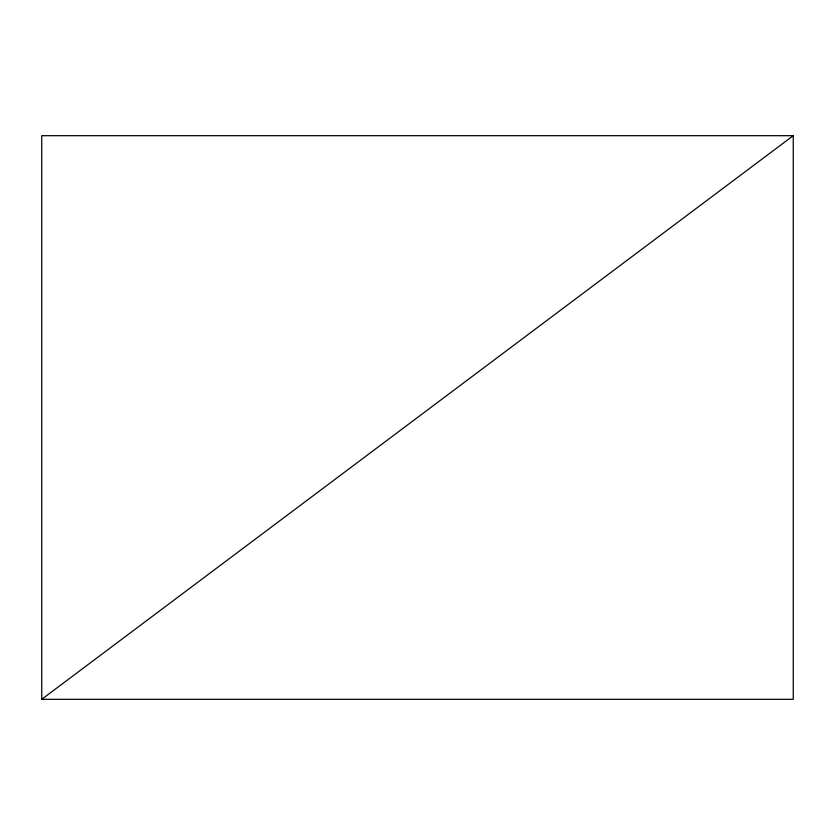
<?xml version="1.0" encoding="UTF-8"?>
<svg xmlns="http://www.w3.org/2000/svg" width="835" height="835" viewBox="0 0 835 835"><rect width="100%" height="100%" fill="white"/><g stroke="black" fill="none" stroke-linecap="round" stroke-linejoin="round"><path stroke-width="1.25" d="M41.75 699.312L793.25 135.688L793.25 699.312L41.75 699.312L41.75 135.688L793.25 135.688"/></g></svg>
